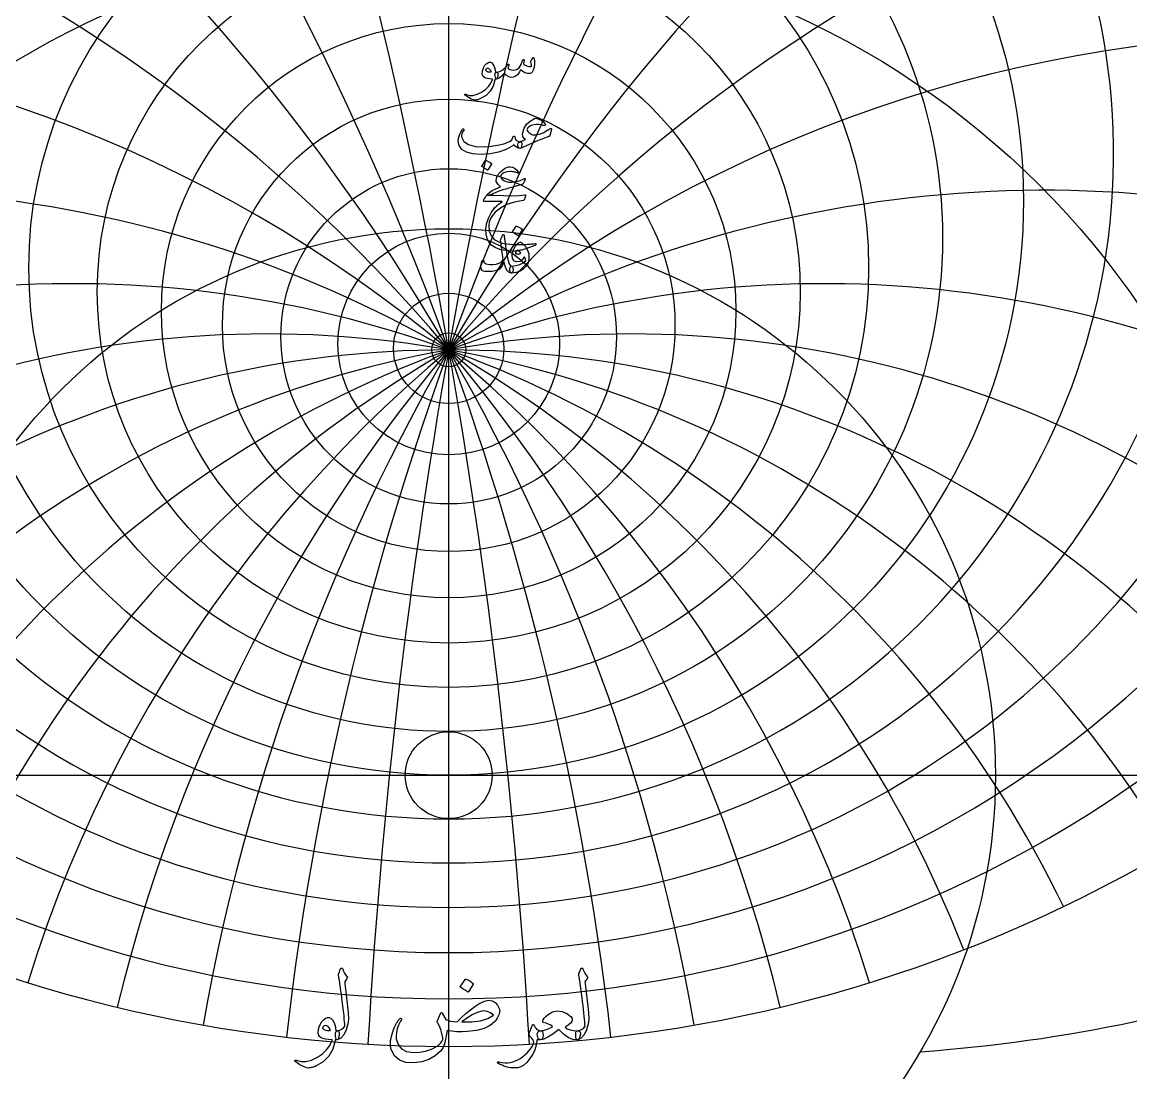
# Model space of a CAD drawing. Header units: millimetres. Extents: x -69 to 69, y -69 to 71.
# Drawn here: x -22.7 to 36.3, y -15.9 to 40.1 of the extents above; entities that cross this region are included whole.
import ezdxf

# ---------------------------------------------------------------- set-up
doc = ezdxf.new("R2010")
doc.units = ezdxf.units.MM
for name, color, linetype in [('CUT_INNER', 6, 'Continuous'), ('ENGRAVE', 7, 'Continuous'), ('ENGRAVE_FINE', 8, 'Continuous'), ('TEXT', 5, 'Continuous')]:
    doc.layers.add(name, color=color, linetype=linetype)

msp = doc.modelspace()

# ---------------------------------------------------------------- linework, layer by layer
at = {"layer": 'CUT_INNER'}
msp.add_circle((0, 0), 2.315, dxfattribs=at)
at = {"layer": 'ENGRAVE'}
for points in [[(0, -67.95), (0, 67.95)], [(-67.95, 0), (67.95, 0)]]:
    msp.add_lwpolyline(points, dxfattribs=at)
for centre, radius in [((0, 0), 67.95), ((0, 30.6103), 30.6103), ((0, 28.6292), 26.2982), ((0, 27.0371), 22.3622), ((0, 0), 44.4794), ((0, 25.7621), 18.7173), ((0, 24.7519), 15.2975), ((0, 23.9684), 12.0502), ((0, 23.3842), 8.932), ((0, 0), 29.1157), ((0, 22.9796), 5.9056), ((0, 22.7418), 2.9383), ((0, 22.6634), 0.906)]:
    msp.add_circle(centre, radius, dxfattribs=at)
for centre, radius, start, end in [((0, 33.0806), 35.4116, 104.436571, 75.563429), ((0, 36.1828), 40.8577, 146.343028, 33.656972), ((0, 40.1254), 47.1702, 168.076059, 11.923941), ((0, 45.2239), 54.6783, 184.845211, 355.154789), ((0, 51.9772), 63.8954, 199.041634, 340.958366), ((0, -32.3161), 54.9795, 36, 144), ((0, -32.3161), 54.9795, 36, 144), ((0, 61.2206), 75.6728, 211.615649, 328.384351), ((18.9129, 70.5838), 85.5464, 274.154376, 304.973846)]:
    msp.add_arc(centre, radius, start, end, dxfattribs=at)
at = {"layer": 'ENGRAVE_FINE'}
for centre, radius, start, end in [((-311.8042, -32.3161), 316.6143, 3.256593, 18.285878), ((-311.8042, -32.3161), 316.6143, 3.256593, 18.285878), ((311.8042, -32.3161), 316.6143, 161.714122, 176.743407), ((311.8042, -32.3161), 316.6143, 161.714122, 176.743407), ((-151.0549, -32.3161), 160.7493, 6.558023, 36.869498), ((-151.0549, -32.3161), 160.7493, 6.558023, 36.869498), ((151.0549, -32.3161), 160.7493, 143.130502, 173.441977), ((151.0549, -32.3161), 160.7493, 143.130502, 173.441977), ((-95.2273, -32.3161), 109.959, 9.951474, 56.069558), ((-95.2273, -32.3161), 109.959, 9.951474, 56.069558), ((95.2273, -32.3161), 109.959, 123.930442, 170.048526), ((95.2273, -32.3161), 109.959, 123.930442, 170.048526), ((-65.522, -32.3161), 85.5329, 13.489072, 76.236453), ((-65.522, -32.3161), 85.5329, 13.489072, 76.236453), ((65.522, -32.3161), 85.5329, 103.763547, 166.510928), ((65.522, -32.3161), 85.5329, 103.763547, 166.510928), ((-46.1333, -32.3161), 71.7706, 17.231004, 97.725349), ((-46.1333, -32.3161), 71.7706, 17.231004, 97.725349), ((46.1333, -32.3161), 71.7706, 82.274651, 162.768996), ((46.1333, -32.3161), 71.7706, 82.274651, 162.768996), ((-31.7424, -32.3161), 63.4849, 21.249547, 120.755909), ((-31.7424, -32.3161), 63.4849, 21.249547, 120.755909), ((31.7424, -32.3161), 63.4849, 59.244091, 158.750453), ((31.7424, -32.3161), 63.4849, 59.244091, 158.750453), ((-20.0109, -32.3161), 58.508, 25.634518, 130.214249), ((-20.0109, -32.3161), 58.508, 25.634518, 130.214249), ((20.0109, -32.3161), 58.508, 49.785751, 154.365482), ((20.0109, -32.3161), 58.508, 49.785751, 154.365482), ((-9.6944, -32.3161), 55.8276, 30.500929, 137.66478), ((-9.6944, -32.3161), 55.8276, 30.500929, 137.66478), ((9.6944, -32.3161), 55.8276, 42.33522, 149.499071), ((9.6944, -32.3161), 55.8276, 42.33522, 149.499071), ((0, 129.0841), 151.7475, 243.541053, 296.458947)]:
    msp.add_arc(centre, radius, start, end, dxfattribs=at)
at = {"layer": 'TEXT'}
for points in [[(2.4614, 37.0541), (2.3672, 36.7233), (2.2092, 36.4463), (1.9874, 36.223), (1.7019, 36.0535), (1.6619, 36.0363), (1.6225, 36.0208), (1.5836, 36.0072), (1.5451, 35.9952), (1.5075, 35.9853), (1.4708, 35.9776), (1.4351, 35.9722), (1.4005, 35.9691), (1.3141, 35.9814), (1.1995, 36.0264), (1.0569, 36.104), (0.8861, 36.2142), (0.8678, 36.2301), (0.857, 36.2454), (0.8537, 36.2602), (0.858, 36.2745), (0.8675, 36.2856), (0.8801, 36.2906), (0.8956, 36.2896), (0.9142, 36.2826), (1.0918, 36.225), (1.291, 36.2253), (1.5117, 36.2833), (1.7541, 36.3991), (1.952, 36.5335), (2.1158, 36.6914), (2.2454, 36.873), (2.3408, 37.0782), (2.3401, 37.0855), (2.3378, 37.0913), (2.334, 37.0956), (2.3287, 37.0983), (2.1904, 37.1064), (2.0726, 37.1224), (1.9754, 37.1465), (1.8988, 37.1787), (1.8395, 37.2284), (1.8023, 37.2972), (1.7872, 37.3851), (1.7943, 37.4921), (1.7965, 37.5063), (1.7993, 37.5208), (1.8026, 37.5355), (1.8063, 37.5504), (1.8106, 37.5659), (1.8154, 37.5821), (1.8207, 37.599), (1.8264, 37.6167), (1.8736, 37.7315), (1.9309, 37.8267), (1.9982, 37.9023), (2.0756, 37.9583), (2.1547, 37.9889), (2.2273, 37.9884), (2.2933, 37.9568), (2.3529, 37.894), (2.4049, 37.8066), (2.4443, 37.7051), (2.4712, 37.5896), (2.4855, 37.46), (2.4934, 37.4601), (2.501, 37.4605), (2.5085, 37.4611), (2.5156, 37.462), (2.5228, 37.4629), (2.5302, 37.4635), (2.5378, 37.4639), (2.5458, 37.464), (2.5729, 37.4582), (2.594, 37.4409), (2.609, 37.412), (2.6181, 37.3716), (2.6219, 37.3271), (2.6211, 37.2822), (2.6158, 37.2367), (2.606, 37.1907), (2.5932, 37.1503), (2.5789, 37.1214), (2.5631, 37.1041), (2.5458, 37.0983), (2.4694, 37.0983), (2.4689, 37.091), (2.4674, 37.0812), (2.4649, 37.0689), (2.4614, 37.0541)], [(4.4907, 38.2436), (4.4995, 38.2496), (4.5098, 38.2476), (4.5216, 38.2376), (4.5349, 38.2195), (4.5492, 38.1889), (4.56, 38.1451), (4.5673, 38.0884), (4.5711, 38.0186), (4.5724, 37.9392), (4.5681, 37.8618), (4.5583, 37.7865), (4.543, 37.7132), (4.4983, 37.5705), (4.4485, 37.468), (4.3938, 37.4057), (4.334, 37.3836), (4.1926, 37.3919), (4.0617, 37.4288), (3.9414, 37.4944), (3.8317, 37.5886), (3.7563, 37.4401), (3.6669, 37.3244), (3.5634, 37.2412), (3.4459, 37.1907), (3.3226, 37.1797), (3.1978, 37.2108), (3.0714, 37.2842), (2.9436, 37.3997), (2.8401, 37.2679), (2.7386, 37.1737), (2.6392, 37.1172), (2.5417, 37.0983), (2.5221, 37.1094), (2.5036, 37.1425), (2.486, 37.1978), (2.4694, 37.2751), (2.4634, 37.3515), (2.4734, 37.4077), (2.4995, 37.4439), (2.5417, 37.46), (2.7271, 37.5019), (2.8893, 37.5836), (3.0285, 37.7049), (3.1445, 37.8659), (3.1508, 37.8747), (3.1576, 37.8809), (3.1649, 37.8847), (3.1726, 37.886), (3.1822, 37.8849), (3.1907, 37.8819), (3.1983, 37.8769), (3.2048, 37.8699), (3.2086, 37.8483), (3.1998, 37.8116), (3.1784, 37.7599), (3.1445, 37.6931), (3.189, 37.6416), (3.258, 37.6037), (3.3517, 37.5793), (3.47, 37.5685), (3.6174, 37.5994), (3.7463, 37.7001), (3.8566, 37.8706), (3.9482, 38.111), (3.9527, 38.1233), (3.9583, 38.1321), (3.9648, 38.1374), (3.9723, 38.1391), (3.9836, 38.1381), (3.9934, 38.1351), (4.0017, 38.1301), (4.0085, 38.123), (4.0135, 38.113), (4.0165, 38.103), (4.0175, 38.0929), (4.0165, 38.0829), (3.9764, 37.9141), (4.0233, 37.8724), (4.0798, 37.8357), (4.1459, 37.8041), (4.2215, 37.7775), (4.2951, 37.7601), (4.3511, 37.7564), (4.3895, 37.7662), (4.4104, 37.7895), (4.4171, 37.8252), (4.4134, 37.8759), (4.3991, 37.9417), (4.3742, 38.0226), (4.3785, 38.0454), (4.3993, 38.0899), (4.4367, 38.1559), (4.4907, 38.2436)], [(2.2685, 37.5042), (2.2263, 37.5778), (2.1801, 37.6298), (2.1298, 37.6602), (2.0756, 37.669), (2.0432, 37.6604), (2.0143, 37.6468), (1.9889, 37.6283), (1.9671, 37.6047), (1.96, 37.5921), (1.959, 37.5785), (1.9641, 37.564), (1.9751, 37.5484), (2.0166, 37.512), (2.0766, 37.4871), (2.1552, 37.4738), (2.2524, 37.472), (2.2624, 37.4741), (2.2685, 37.4801), (2.2705, 37.4901), (2.2685, 37.5042)], [(5.4692, 34.4044), (5.3889, 34.083), (5.3798, 34.0674), (5.3648, 34.0528), (5.3437, 34.0393), (5.3165, 34.0267), (5.2564, 34.0055), (5.1925, 33.982), (5.1248, 33.9563), (5.0533, 33.9282), (4.9781, 33.8982), (4.8991, 33.8665), (4.8164, 33.8329), (4.7298, 33.7976), (3.8056, 33.3958), (3.7634, 33.4051), (3.7292, 33.433), (3.7031, 33.4794), (3.685, 33.5445), (3.682, 33.6135), (3.7011, 33.6721), (3.7423, 33.72), (3.8056, 33.7575), (3.8135, 33.7611), (3.8292, 33.768), (3.8527, 33.7782), (3.8839, 33.7916), (3.9227, 33.8081), (3.9688, 33.8273), (4.0222, 33.8493), (4.0828, 33.874), (4.0047, 33.9541), (3.9553, 34.0418), (3.9344, 34.137), (3.9422, 34.2397), (4.0196, 34.4841), (4.1512, 34.6908), (4.337, 34.8598), (4.5771, 34.9912), (4.6296, 35.0035), (4.6907, 35.0002), (4.7602, 34.9814), (4.8383, 34.9469), (4.9195, 34.9), (4.9941, 34.8475), (5.0621, 34.7895), (5.1236, 34.7259), (5.141, 34.7026), (5.1488, 34.6807), (5.147, 34.6604), (5.1357, 34.6415), (5.1186, 34.627), (5.0995, 34.6194), (5.0784, 34.6189), (5.0553, 34.6255), (4.935, 34.6634), (4.8072, 34.6807), (4.6718, 34.6775), (4.5289, 34.6536), (4.3996, 34.6149), (4.2968, 34.5632), (4.2207, 34.4984), (4.1713, 34.4205), (4.1662, 34.3859), (4.1793, 34.3462), (4.2104, 34.3015), (4.2597, 34.2517), (4.3159, 34.2065), (4.3722, 34.1714), (4.4284, 34.1463), (4.4847, 34.1312), (4.6532, 34.1269), (4.8333, 34.1623), (5.0249, 34.2374), (5.2281, 34.3522), (5.25, 34.366), (5.2713, 34.3793), (5.2922, 34.3921), (5.3125, 34.4044), (5.3321, 34.416), (5.3507, 34.4265), (5.3683, 34.4361), (5.3849, 34.4446), (5.4308, 34.4662), (5.4602, 34.4667), (5.473, 34.4461), (5.4692, 34.4044)], [(0.7394, 34.4165), (0.7537, 34.4321), (0.7685, 34.4386), (0.7839, 34.4361), (0.7997, 34.4245), (0.8117, 34.4095), (0.8158, 34.3924), (0.8117, 34.3733), (0.7997, 34.3522), (0.7384, 34.2573), (0.6992, 34.1694), (0.6821, 34.0885), (0.6872, 34.0146), (0.813, 33.772), (1.0579, 33.6027), (1.4218, 33.5068), (1.9048, 33.4842), (2.2632, 33.5106), (2.607, 33.5656), (2.9363, 33.6492), (3.251, 33.7615), (3.3065, 33.7944), (3.3525, 33.8449), (3.3889, 33.9129), (3.4158, 33.9986), (3.4248, 34.0229), (3.4399, 34.0398), (3.461, 34.0491), (3.4881, 34.0508), (3.5074, 34.0425), (3.5213, 34.0257), (3.5295, 34.0003), (3.5323, 33.9664), (3.5511, 33.8825), (3.6036, 33.8197), (3.6898, 33.7781), (3.8096, 33.7575), (3.8528, 33.7479), (3.8819, 33.7233), (3.897, 33.6836), (3.898, 33.6289), (3.8834, 33.5269), (3.8638, 33.4541), (3.8392, 33.4104), (3.8096, 33.3958), (3.7214, 33.4073), (3.6378, 33.442), (3.5587, 33.4998), (3.4841, 33.5806), (3.4778, 33.5839), (3.467, 33.5816), (3.4517, 33.5739), (3.4318, 33.5606), (3.0571, 33.3496), (2.6482, 33.1989), (2.2052, 33.1085), (1.728, 33.0783), (1.2869, 33.1085), (0.9444, 33.1989), (0.7002, 33.3496), (0.5546, 33.5606), (0.5214, 33.6783), (0.5104, 33.7986), (0.5214, 33.9215), (0.5546, 34.0468), (0.5993, 34.1633), (0.645, 34.2638), (0.6917, 34.3482), (0.7394, 34.4165)], [(1.957, 32.7488), (1.9621, 32.7538), (1.9691, 32.7568), (1.9781, 32.7578), (1.9892, 32.7568), (2.0673, 32.7252), (2.1409, 32.6865), (2.21, 32.6408), (2.2745, 32.5881), (2.2808, 32.58), (2.2835, 32.572), (2.2828, 32.564), (2.2785, 32.5559), (2.0896, 32.2505), (2.0826, 32.2432), (2.0736, 32.2415), (2.0625, 32.2452), (2.0495, 32.2545), (2.0382, 32.2626), (2.0203, 32.2746), (1.996, 32.2907), (1.9651, 32.3108), (1.9271, 32.3349), (1.8817, 32.363), (1.8287, 32.3952), (1.7682, 32.4313), (1.7601, 32.4374), (1.7561, 32.4434), (1.7561, 32.4494), (1.7601, 32.4554)], [(4.0768, 31.7813), (4.0801, 31.7529), (4.0617, 31.6999), (4.0218, 31.6223), (3.9603, 31.5201), (3.9472, 31.5035), (3.9321, 31.4899), (3.9151, 31.4794), (3.896, 31.4718), (3.6388, 31.401), (3.4097, 31.3372), (3.2088, 31.2805), (3.036, 31.2307), (2.8913, 31.1883), (2.7748, 31.1534), (2.6864, 31.126), (2.6261, 31.1061), (2.1399, 30.8891), (2.1057, 30.8866), (2.0796, 30.8912), (2.0615, 30.9027), (2.0515, 30.9213), (2.0512, 30.9281), (2.0545, 30.9364), (2.0613, 30.9462), (2.0716, 30.9575), (2.1705, 31.0504), (2.3187, 31.1483), (2.5161, 31.2513), (2.7628, 31.3593), (2.6957, 31.4166), (2.6392, 31.4718), (2.5932, 31.5251), (2.5578, 31.5763), (2.536, 31.6323), (2.5307, 31.6999), (2.542, 31.779), (2.5699, 31.8697), (2.6151, 31.9641), (2.6784, 32.0585), (2.7597, 32.153), (2.8592, 32.2474), (2.9674, 32.329), (3.0712, 32.385), (3.1704, 32.4154), (3.2651, 32.4202), (3.3934, 32.3943), (3.5092, 32.3408), (3.6124, 32.2597), (3.7031, 32.151), (3.7111, 32.1374), (3.7151, 32.1248), (3.7151, 32.1133), (3.7111, 32.1027), (3.7023, 32.093), (3.692, 32.0877), (3.6802, 32.0869), (3.6669, 32.0907), (3.6078, 32.1095), (3.5509, 32.1259), (3.4963, 32.1397), (3.4439, 32.151), (3.394, 32.1595), (3.3469, 32.165), (3.3026, 32.1675), (3.2611, 32.167), (3.088, 32.1467), (2.9426, 32.0977), (2.8248, 32.0201), (2.7346, 31.9139), (2.8306, 31.7875), (2.9376, 31.6939), (3.0556, 31.6328), (3.1847, 31.6044), (3.3768, 31.6024), (3.5835, 31.6326), (3.8048, 31.6949), (4.0407, 31.7893), (4.0504, 31.7918), (4.0597, 31.7913), (4.0685, 31.7878), (4.0768, 31.7813)], [(2.4091, 30.9012), (2.9247, 30.8831), (3.3706, 30.8811), (3.7465, 30.8952), (4.0527, 30.9253), (4.0621, 30.9264), (4.0703, 30.9258), (4.0772, 30.9234), (4.0828, 30.9193), (4.087, 30.9136), (4.0894, 30.9067), (4.09, 30.8986), (4.0889, 30.8891), (4.081, 30.8525), (4.0733, 30.8188), (4.0659, 30.7882), (4.0587, 30.7606), (4.0518, 30.7359), (4.0452, 30.7143), (4.0388, 30.6958), (4.0326, 30.6802), (4.0196, 30.6553), (4.0045, 30.637), (3.9874, 30.6252), (3.9683, 30.6199), (3.5042, 30.5358), (3.1003, 30.4039), (2.7567, 30.2243), (2.4734, 29.997), (2.3303, 29.8335), (2.2263, 29.6605), (2.1615, 29.4779), (2.1359, 29.2857), (2.1605, 28.9841), (2.2584, 28.7382), (2.4297, 28.5481), (2.6743, 28.4137), (2.8012, 28.373), (2.9406, 28.3394), (3.0925, 28.3128), (3.257, 28.2932), (3.4338, 28.2804), (3.6227, 28.2741), (3.8236, 28.2743), (4.0366, 28.2811), (4.1124, 28.2854), (4.1868, 28.2901), (4.26, 28.2954), (4.332, 28.3012), (4.4022, 28.3075), (4.4701, 28.3143), (4.5358, 28.3215), (4.5992, 28.3293), (4.6186, 28.3303), (4.6324, 28.3253), (4.6407, 28.3143), (4.6434, 28.2972), (4.6419, 28.2773), (4.6374, 28.262), (4.6299, 28.2512), (4.6193, 28.2449), (4.5058, 28.197), (4.3983, 28.1535), (4.2968, 28.1146), (4.2014, 28.0802), (4.1122, 28.05), (4.0296, 28.0239), (3.9535, 28.0018), (3.8839, 27.9837), (3.8185, 27.9704), (3.7548, 27.9586), (3.6929, 27.9483), (3.6328, 27.9395), (3.5741, 27.9327), (3.5167, 27.9285), (3.4606, 27.9267), (3.4057, 27.9275), (3.031, 27.9566), (2.7185, 28.0199), (2.4684, 28.1174), (2.2805, 28.249), (2.1426, 28.4135), (2.0464, 28.6056), (1.9919, 28.8254), (1.9791, 29.0728), (2.0186, 29.3797), (2.1128, 29.6776), (2.2617, 29.9664), (2.4654, 30.2462), (2.545, 30.3308), (2.6352, 30.4119), (2.7359, 30.4895), (2.8471, 30.5636), (1.8747, 30.5717), (1.8513, 30.5817), (1.8415, 30.5998), (1.8453, 30.6259), (1.8626, 30.6601), (1.8952, 30.7098), (1.9249, 30.7545), (1.9515, 30.7942), (1.9751, 30.8289), (1.9957, 30.8583), (2.0133, 30.8821), (2.0279, 30.9004), (2.0394, 30.9133), (2.0655, 30.9155), (2.1359, 30.9143), (2.2504, 30.9095), (2.4091, 30.9012)], [(3.5926, 29.2513), (3.5976, 29.2563), (3.6046, 29.2594), (3.6137, 29.2604), (3.6247, 29.2594), (3.7028, 29.2277), (3.7764, 29.189), (3.8455, 29.1433), (3.91, 29.0906), (3.9163, 29.0825), (3.9191, 29.0745), (3.9183, 29.0665), (3.9141, 29.0584), (3.7252, 28.753), (3.7182, 28.7457), (3.7091, 28.744), (3.6981, 28.7477), (3.685, 28.757), (3.6737, 28.7651), (3.6559, 28.7771), (3.6315, 28.7932), (3.6006, 28.8133), (3.5627, 28.8374), (3.5172, 28.8655), (3.4642, 28.8977), (3.4037, 28.9338), (3.3957, 28.9399), (3.3917, 28.9459), (3.3917, 28.9519), (3.3957, 28.958)], [(3.3434, 27.1215), (3.3726, 27.1074), (3.3957, 27.0853), (3.4128, 27.0552), (3.4238, 27.017), (3.4311, 26.9698), (3.4328, 26.9246), (3.4291, 26.8814), (3.4198, 26.8402), (3.406, 26.805), (3.3886, 26.7799), (3.3678, 26.7648), (3.3434, 26.7598), (3.2231, 26.7932), (3.1234, 26.8774), (3.0443, 27.0122), (2.9858, 27.1978), (2.9782, 27.2299), (2.9717, 27.2576), (2.9662, 27.2811), (2.9617, 27.3003), (2.9582, 27.3153), (2.9556, 27.3259), (2.9541, 27.3323), (2.9536, 27.3345), (2.9476, 27.3463), (2.9416, 27.3495), (2.9355, 27.3443), (2.9295, 27.3304), (2.8612, 27.1762), (2.7849, 27.0552), (2.7005, 26.9673), (2.608, 26.9125), (2.4739, 26.8703), (2.3167, 26.8442), (2.1364, 26.8342), (1.9329, 26.8402), (1.797, 26.8821), (1.723, 26.9838), (1.7106, 27.1453), (1.7601, 27.3666), (1.7714, 27.3932), (1.7852, 27.4128), (1.8016, 27.4254), (1.8204, 27.4309), (1.839, 27.4292), (1.8546, 27.4199), (1.8671, 27.403), (1.8767, 27.3787), (1.897, 27.3267), (1.9219, 27.2872), (1.9513, 27.2604), (1.9852, 27.2461), (2.1753, 27.2169), (2.3559, 27.2139), (2.5269, 27.237), (2.6884, 27.2862), (2.7585, 27.3229), (2.816, 27.3726), (2.861, 27.4354), (2.8934, 27.5113), (2.8913, 27.5472), (2.8813, 27.6308), (2.8632, 27.7622), (2.8371, 27.9413), (2.8238, 28.0371), (2.812, 28.1236), (2.8017, 28.2008), (2.7929, 28.2688), (2.7854, 28.3269), (2.7788, 28.3748), (2.7733, 28.4123), (2.7688, 28.4396), (2.765, 28.4813), (2.7658, 28.5179), (2.771, 28.5496), (2.7808, 28.5762), (2.7964, 28.6092), (2.811, 28.64), (2.8245, 28.6685), (2.8371, 28.6947), (2.8484, 28.7187), (2.8582, 28.7405), (2.8665, 28.7599), (2.8733, 28.7771), (2.8803, 28.7909), (2.8893, 28.8002), (2.9004, 28.805), (2.9134, 28.8053), (2.9278, 28.7997), (2.9386, 28.7912), (2.9458, 28.7796), (2.9496, 28.7651), (2.9741, 28.5595), (2.9993, 28.3647), (3.0253, 28.1807), (3.0521, 28.0076), (3.0793, 27.8452), (3.1068, 27.6936), (3.1346, 27.5529), (3.1626, 27.4229), (3.1965, 27.3016), (3.2379, 27.2109), (3.2869, 27.1509), (3.3434, 27.1215)], [(3.8056, 28.4034), (3.8332, 28.3994), (3.8638, 28.3873), (3.8975, 28.3672), (3.9342, 28.3391), (4.0911, 28.1718), (4.2004, 27.9835), (4.2619, 27.774), (4.2757, 27.5434), (4.2634, 27.4234), (4.2386, 27.3164), (4.2011, 27.2225), (4.1512, 27.1416), (3.9892, 26.9746), (3.8005, 26.8553), (3.5853, 26.7837), (3.3434, 26.7598), (3.3191, 26.7656), (3.2982, 26.7829), (3.2809, 26.8118), (3.2671, 26.8522), (3.2619, 26.8746), (3.2585, 26.8975), (3.2569, 26.9208), (3.257, 26.9447), (3.2584, 26.9683), (3.2605, 26.9909), (3.2634, 27.0125), (3.2671, 27.0331), (3.2779, 27.0687), (3.2942, 27.0954), (3.3161, 27.1129), (3.3434, 27.1215), (3.579, 27.1531), (3.7835, 27.2119), (3.9568, 27.2978), (4.0989, 27.4108), (4.0921, 27.4673), (4.0838, 27.5123), (4.0741, 27.5457), (4.0628, 27.5675), (4.0492, 27.5864), (4.0366, 27.5987), (4.0251, 27.6045), (4.0145, 27.6037), (4.0072, 27.6012), (4.0015, 27.5977), (3.9972, 27.5932), (3.9944, 27.5876), (3.9558, 27.5083), (3.908, 27.447), (3.8513, 27.4038), (3.7855, 27.3787), (3.5943, 27.3639), (3.463, 27.4158), (3.3914, 27.5346), (3.3796, 27.7202), (3.3957, 27.8267), (3.4278, 27.9372), (3.476, 28.0518), (3.5403, 28.1703), (3.6082, 28.2723), (3.675, 28.3451), (3.7408, 28.3888), (3.8056, 28.4034)], [(3.673, 27.9694), (3.633, 27.9581), (3.6016, 27.9282), (3.5788, 27.8797), (3.5645, 27.8127), (3.5647, 27.8021), (3.5655, 27.7946), (3.5667, 27.7901), (3.5685, 27.7886), (3.6089, 27.7788), (3.6498, 27.7735), (3.6913, 27.7727), (3.7332, 27.7765), (3.7702, 27.7843), (3.8005, 27.7956), (3.8244, 27.8104), (3.8417, 27.8287), (3.7965, 27.8933), (3.7533, 27.9383), (3.7121, 27.9636), (3.673, 27.9694)], [(-5.8564, -10.5623), (-5.8202, -10.4749), (-5.7921, -10.4056), (-5.772, -10.3544), (-5.7599, -10.3212), (-5.7505, -10.3001), (-5.7385, -10.2851), (-5.7238, -10.276), (-5.7063, -10.273), (-5.6866, -10.2764), (-5.6702, -10.2864), (-5.6571, -10.3032), (-5.6474, -10.3266), (-5.6029, -10.4415), (-5.5496, -10.5449), (-5.4877, -10.637), (-5.417, -10.7177), (-5.3972, -10.7435), (-5.3916, -10.7727), (-5.3999, -10.8051), (-5.4224, -10.841), (-5.5402, -11.0071), (-5.5322, -11.0814), (-5.5242, -11.1544), (-5.5161, -11.2261), (-5.5081, -11.2964), (-5.5001, -11.3654), (-5.492, -11.433), (-5.484, -11.4993), (-5.4759, -11.5643), (-5.4019, -12.1657), (-5.3567, -12.6359), (-5.3403, -12.9748), (-5.3527, -13.1824), (-5.4538, -13.5592), (-5.5858, -13.8375), (-5.7485, -14.0173), (-5.9421, -14.0987), (-5.9475, -14.0987), (-5.9528, -14.0987), (-5.9582, -14.0987), (-5.9635, -14.0987), (-5.9953, -14.0685), (-6.0158, -13.9995), (-6.0248, -13.8917), (-6.0225, -13.745), (-6.0174, -13.6908), (-6.0024, -13.6513), (-5.9773, -13.6265), (-5.9421, -13.6164), (-5.8061, -13.5893), (-5.6929, -13.5401), (-5.6025, -13.4688), (-5.5349, -13.3753), (-5.5394, -13.2631), (-5.5476, -13.1356), (-5.5595, -12.9926), (-5.5751, -12.8342), (-5.594, -12.661), (-5.6159, -12.4738), (-5.6409, -12.2726), (-5.6688, -12.0572), (-5.6946, -11.8456), (-5.7184, -11.6554), (-5.7402, -11.4866), (-5.7599, -11.3393), (-5.777, -11.2134), (-5.7907, -11.1089), (-5.8011, -11.0258), (-5.8081, -10.9642), (-5.8617, -10.6588), (-5.8634, -10.6287), (-5.8631, -10.6025), (-5.8607, -10.5804), (-5.8564, -10.5623)], [(6.9387, -10.5623), (6.9749, -10.4749), (7.003, -10.4056), (7.0231, -10.3544), (7.0351, -10.3212), (7.0445, -10.3001), (7.0566, -10.2851), (7.0713, -10.276), (7.0887, -10.273), (7.1085, -10.2764), (7.1249, -10.2864), (7.1379, -10.3032), (7.1477, -10.3266), (7.1922, -10.4415), (7.2454, -10.5449), (7.3074, -10.637), (7.3781, -10.7177), (7.3978, -10.7435), (7.4035, -10.7727), (7.3951, -10.8051), (7.3727, -10.841), (7.2548, -11.0071), (7.2629, -11.0814), (7.2709, -11.1544), (7.2789, -11.2261), (7.287, -11.2964), (7.295, -11.3654), (7.303, -11.433), (7.3111, -11.4993), (7.3191, -11.5643), (7.3931, -12.1657), (7.4383, -12.6359), (7.4547, -12.9748), (7.4424, -13.1824), (7.3412, -13.5592), (7.2093, -13.8375), (7.0465, -14.0173), (6.853, -14.0987), (6.8476, -14.0987), (6.8422, -14.0987), (6.8369, -14.0987), (6.8315, -14.0987), (6.7997, -14.0685), (6.7793, -13.9995), (6.7702, -13.8917), (6.7726, -13.745), (6.7776, -13.6908), (6.7927, -13.6513), (6.8178, -13.6265), (6.853, -13.6164), (6.9889, -13.5893), (7.1021, -13.5401), (7.1925, -13.4688), (7.2602, -13.3753), (7.2557, -13.2631), (7.2475, -13.1356), (7.2356, -12.9926), (7.22, -12.8342), (7.2011, -12.661), (7.1791, -12.4738), (7.1542, -12.2726), (7.1262, -12.0572), (7.1004, -11.8456), (7.0767, -11.6554), (7.0549, -11.4866), (7.0351, -11.3393), (7.0181, -11.2134), (7.0043, -11.1089), (6.9939, -11.0258), (6.9869, -10.9642), (6.9333, -10.6588), (6.9317, -10.6287), (6.932, -10.6025), (6.9343, -10.5804), (6.9387, -10.5623)], [(0.8734, -10.8785), (0.8801, -10.8718), (0.8894, -10.8678), (0.9015, -10.8664), (0.9162, -10.8678), (1.0204, -10.91), (1.1185, -10.9615), (1.2106, -11.0225), (1.2967, -11.0928), (1.305, -11.1035), (1.3087, -11.1142), (1.3077, -11.1249), (1.302, -11.1357), (1.0502, -11.5429), (1.0408, -11.5526), (1.0287, -11.5549), (1.014, -11.5499), (0.9966, -11.5375), (0.9815, -11.5268), (0.9578, -11.5107), (0.9253, -11.4893), (0.8841, -11.4625), (0.8335, -11.4304), (0.7729, -11.3928), (0.7022, -11.35), (0.6215, -11.3018), (0.6108, -11.2937), (0.6055, -11.2857), (0.6055, -11.2776), (0.6108, -11.2696)], [(2.1272, -11.993), (2.314, -12.0204), (2.4727, -12.1081), (2.6033, -12.2562), (2.7058, -12.4645), (2.7172, -12.5442), (2.7085, -12.6332), (2.6797, -12.7317), (2.6308, -12.8395), (2.5745, -12.9433), (2.5236, -13.0297), (2.4781, -13.0987), (2.4379, -13.1503), (2.2035, -13.3432), (1.886, -13.4932), (1.4855, -13.6004), (1.002, -13.6647), (0.7109, -13.6787), (0.4327, -13.6727), (0.1671, -13.6466), (-0.0857, -13.6004), (-0.1453, -13.9932), (-0.2224, -14.309), (-0.3168, -14.5477), (-0.4286, -14.7095), (-0.722, -14.959), (-1.0555, -15.1448), (-1.4293, -15.2671), (-1.8432, -15.3257), (-2.2789, -15.3052), (-2.6268, -15.1797), (-2.887, -14.9489), (-3.0595, -14.613), (-3.0742, -14.561), (-3.0862, -14.5066), (-3.0956, -14.4498), (-3.1023, -14.3907), (-3.1057, -14.3296), (-3.105, -14.2668), (-3.1003, -14.2023), (-3.0916, -14.1362), (-3.0728, -14.0191), (-3.0487, -13.9038), (-3.0193, -13.7901), (-2.9844, -13.6781), (-2.9446, -13.5681), (-2.9001, -13.4604), (-2.8508, -13.3551), (-2.7969, -13.2521), (-2.773, -13.2102), (-2.7494, -13.1704), (-2.7261, -13.1325), (-2.7031, -13.0967), (-2.6809, -13.0629), (-2.6596, -13.0311), (-2.6393, -13.0013), (-2.6201, -12.9735), (-2.6064, -12.9577), (-2.592, -12.948), (-2.5769, -12.9443), (-2.5612, -12.9467), (-2.5444, -12.953), (-2.5317, -12.9614), (-2.523, -12.9718), (-2.5183, -12.9842), (-2.517, -12.9983), (-2.5183, -13.0137), (-2.5223, -13.0304), (-2.529, -13.0485), (-2.5682, -13.1078), (-2.6054, -13.1731), (-2.6405, -13.2444), (-2.6737, -13.3218), (-2.7433, -13.5197), (-2.7862, -13.7062), (-2.8023, -13.8813), (-2.7916, -14.0451), (-2.6914, -14.3562), (-2.5089, -14.5822), (-2.244, -14.7232), (-1.8968, -14.7791), (-1.5612, -14.7634), (-1.235, -14.7001), (-0.9182, -14.5893), (-0.6108, -14.4309), (-0.5181, -14.3649), (-0.438, -14.2849), (-0.3707, -14.1908), (-0.3161, -14.0826), (-0.3098, -14.0675), (-0.3067, -14.0491), (-0.3071, -14.0273), (-0.3108, -14.0022), (-0.358, -13.7625), (-0.4193, -13.5521), (-0.4946, -13.3713), (-0.584, -13.2199), (-0.6018, -13.1922), (-0.6122, -13.1677), (-0.6152, -13.1466), (-0.6108, -13.1289), (-0.4447, -12.6895), (-0.4209, -12.6563), (-0.3978, -12.6426), (-0.3754, -12.6483), (-0.3536, -12.6734), (-0.1554, -13.011), (-0.0492, -13.0612), (0.0871, -13.0994), (0.2535, -13.1255), (0.4501, -13.1396), (0.6835, -12.9122), (0.9176, -12.7016), (1.1523, -12.5077), (1.3877, -12.3305), (1.6128, -12.1828), (1.811, -12.0773), (1.9825, -12.014), (2.1272, -11.993)], [(-6.0493, -14.1576), (-6.1748, -14.5986), (-6.3855, -14.968), (-6.6812, -15.2657), (-7.0619, -15.4918), (-7.1152, -15.5147), (-7.1678, -15.5353), (-7.2197, -15.5536), (-7.2709, -15.5695), (-7.3211, -15.5827), (-7.37, -15.5929), (-7.4176, -15.6001), (-7.4638, -15.6043), (-7.579, -15.5879), (-7.7317, -15.5279), (-7.9219, -15.4245), (-8.1496, -15.2774), (-8.1741, -15.2563), (-8.1885, -15.2359), (-8.1928, -15.2162), (-8.1871, -15.1971), (-8.1744, -15.1823), (-8.1577, -15.1756), (-8.1369, -15.177), (-8.1121, -15.1864), (-7.8754, -15.263), (-7.6098, -15.2627), (-7.3154, -15.1854), (-6.9923, -15.031), (-6.7284, -14.8518), (-6.51, -14.6412), (-6.3373, -14.3991), (-6.21, -14.1255), (-6.211, -14.1157), (-6.214, -14.108), (-6.219, -14.1024), (-6.2261, -14.0987), (-6.4106, -14.088), (-6.5676, -14.0665), (-6.6972, -14.0344), (-6.7994, -13.9915), (-6.8784, -13.9252), (-6.928, -13.8334), (-6.9481, -13.7162), (-6.9387, -13.5736), (-6.9357, -13.5547), (-6.932, -13.5354), (-6.9276, -13.5158), (-6.9226, -13.4959), (-6.9169, -13.4753), (-6.9106, -13.4537), (-6.9035, -13.4311), (-6.8958, -13.4075), (-6.8329, -13.2544), (-6.7565, -13.1275), (-6.6668, -13.0267), (-6.5636, -12.952), (-6.4581, -12.9112), (-6.3614, -12.9119), (-6.2733, -12.9541), (-6.1939, -13.0378), (-6.1246, -13.1543), (-6.072, -13.2896), (-6.0362, -13.4436), (-6.0171, -13.6164), (-6.0066, -13.6163), (-5.9963, -13.6158), (-5.9865, -13.6149), (-5.9769, -13.6138), (-5.9674, -13.6126), (-5.9575, -13.6118), (-5.9473, -13.6113), (-5.9367, -13.6111), (-5.9006, -13.6188), (-5.8724, -13.6419), (-5.8523, -13.6804), (-5.8403, -13.7343), (-5.8353, -13.7936), (-5.8363, -13.8535), (-5.8433, -13.9142), (-5.8564, -13.9754), (-5.8734, -14.0294), (-5.8925, -14.0679), (-5.9136, -14.091), (-5.9367, -14.0987), (-6.0385, -14.0987), (-6.0392, -14.1084), (-6.0412, -14.1214), (-6.0446, -14.1379), (-6.0493, -14.1576)], [(2.3897, -12.7859), (2.2253, -12.6607), (2.0535, -12.585), (1.8743, -12.5589), (1.6878, -12.5823), (1.4855, -12.6537), (1.2538, -12.7712), (0.9926, -12.935), (0.7019, -13.1449), (1.2314, -13.1466), (1.6891, -13.0873), (2.0752, -12.9671), (2.3897, -12.7859)], [(6.853, -13.6164), (6.9313, -13.6282), (6.9842, -13.6633), (7.0117, -13.7219), (7.0137, -13.804), (6.9876, -13.9309), (6.9521, -14.0223), (6.9072, -14.0782), (6.853, -14.0987), (6.6062, -14.0762), (6.3587, -13.9768), (6.1105, -13.8003), (5.8617, -13.5468), (5.5479, -13.7902), (5.2817, -13.9634), (5.063, -14.0662), (4.8919, -14.0987), (4.8353, -14.0859), (4.7888, -14.0478), (4.7523, -13.9841), (4.7258, -13.8951), (4.7181, -13.7772), (4.7432, -13.6915), (4.8012, -13.6379), (4.8919, -13.6164), (4.9745, -13.6084), (5.056, -13.595), (5.1365, -13.5763), (5.2161, -13.5521), (5.2946, -13.5223), (5.3721, -13.4865), (5.4486, -13.4447), (5.5242, -13.3968), (5.4314, -13.3211), (5.3192, -13.2601), (5.1876, -13.2139), (5.0366, -13.1824), (5.0229, -13.1767), (5.0138, -13.165), (5.0095, -13.1473), (5.0098, -13.1235), (5.0352, -13.0415), (5.0902, -12.9507), (5.1746, -12.8512), (5.2884, -12.7431), (5.5258, -12.6008), (5.7773, -12.5489), (6.0429, -12.5874), (6.3225, -12.7163), (6.4411, -12.7987), (6.5234, -12.8797), (6.5697, -12.9594), (6.5797, -13.0378), (6.5502, -13.1222), (6.4779, -13.2146), (6.3627, -13.3151), (6.2046, -13.4236), (6.3175, -13.5079), (6.4632, -13.5682), (6.6417, -13.6044), (6.853, -13.6164)], [(-6.3064, -13.5575), (-6.3627, -13.4594), (-6.4243, -13.3901), (-6.4913, -13.3495), (-6.5636, -13.3378), (-6.6068, -13.3492), (-6.6453, -13.3673), (-6.6792, -13.3921), (-6.7083, -13.4236), (-6.7177, -13.4403), (-6.719, -13.4584), (-6.7123, -13.4778), (-6.6976, -13.4986), (-6.6423, -13.5471), (-6.5623, -13.5803), (-6.4575, -13.598), (-6.3279, -13.6004), (-6.3145, -13.5977), (-6.3064, -13.5897), (-6.3038, -13.5763), (-6.3064, -13.5575)], [(4.2865, -13.7665), (4.4526, -13.3378), (4.471, -13.3037), (4.4887, -13.2869), (4.5058, -13.2876), (4.5222, -13.3057), (4.5671, -13.3807), (4.6106, -13.445), (4.6528, -13.4986), (4.6937, -13.5414), (4.7385, -13.5742), (4.7874, -13.5977), (4.8403, -13.6118), (4.8973, -13.6164), (4.9535, -13.6312), (4.9937, -13.6754), (5.0178, -13.7491), (5.0259, -13.8522), (5.0178, -13.956), (4.9937, -14.0317), (4.9535, -14.0792), (4.8973, -14.0987), (4.8541, -14.1007), (4.8102, -14.1013), (4.7657, -14.1007), (4.7205, -14.0987), (4.7128, -14.1007), (4.7057, -14.1067), (4.6994, -14.1168), (4.6937, -14.1308), (4.6649, -14.3843), (4.5945, -14.6305), (4.4827, -14.8692), (4.3293, -15.1006), (4.1582, -15.3019), (3.9931, -15.4502), (3.834, -15.5457), (3.681, -15.5882), (3.537, -15.5993), (3.4051, -15.6003), (3.2852, -15.5912), (3.1773, -15.5721), (3.1246, -15.5574), (3.0682, -15.54), (3.0081, -15.5199), (2.9443, -15.4971), (2.8771, -15.471), (2.807, -15.4409), (2.7338, -15.4067), (2.6576, -15.3685), (2.6385, -15.3598), (2.6241, -15.3498), (2.6144, -15.3384), (2.6094, -15.3257), (2.606, -15.3086), (2.6067, -15.2949), (2.6114, -15.2845), (2.6201, -15.2774), (2.6315, -15.2711), (2.6442, -15.2681), (2.6583, -15.2684), (2.6737, -15.2721), (2.8425, -15.3062), (3.0005, -15.323), (3.1479, -15.3223), (3.2845, -15.3042), (3.4196, -15.2686), (3.5517, -15.2205), (3.6808, -15.1601), (3.8069, -15.0872), (3.9303, -15.0023), (4.0514, -14.9057), (4.1701, -14.7974), (4.2865, -14.6773), (4.3739, -14.5678), (4.4432, -14.459), (4.4944, -14.3508), (4.5276, -14.2433), (4.5179, -14.1683), (4.478, -14.0826), (4.408, -13.9862), (4.3079, -13.879), (4.2905, -13.8559), (4.2811, -13.8294), (4.2798, -13.7996), (4.2865, -13.7665)]]:
    msp.add_lwpolyline(points, close=True, dxfattribs=at)

doc.saveas('drawing.dxf')
